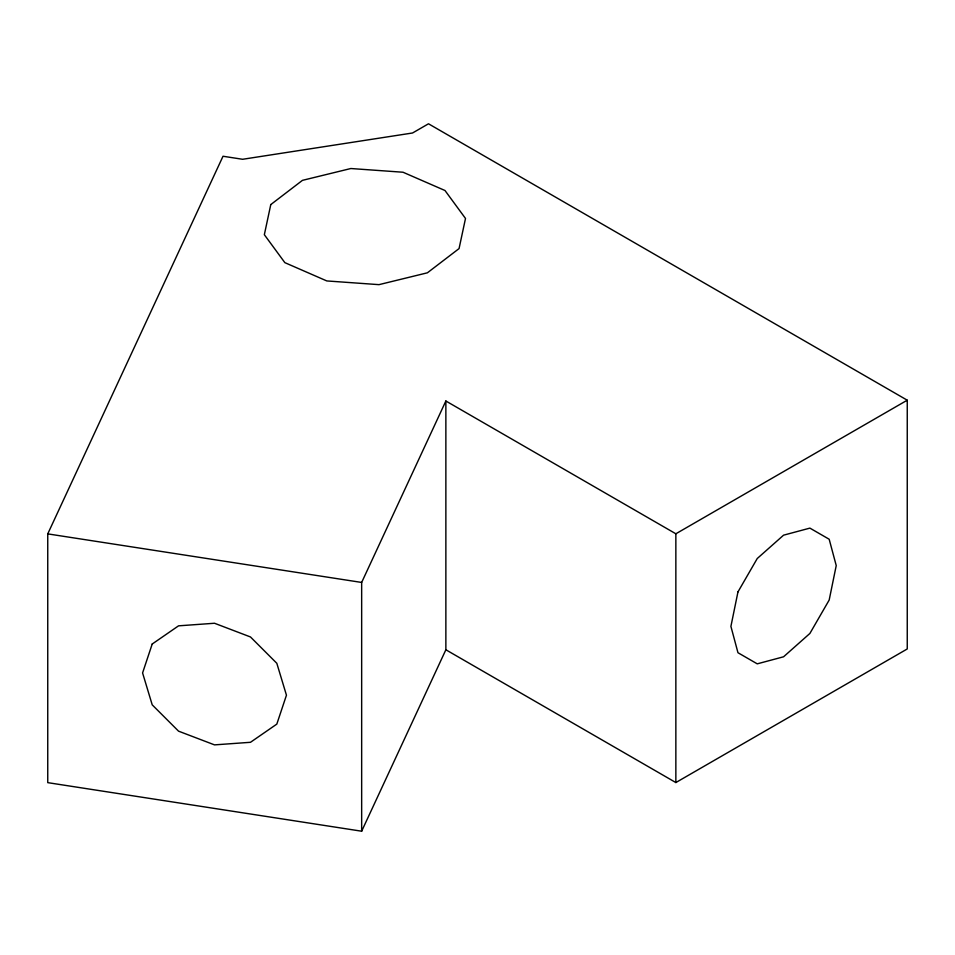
<?xml version="1.0" encoding="UTF-8"?>
<svg xmlns="http://www.w3.org/2000/svg" width="955" height="955" viewBox="0 0 955 955"><rect width="100%" height="100%" fill="white"/><g stroke="black" fill="none" stroke-linecap="round" stroke-linejoin="round"><path stroke-width="1.43" d="M445.866 649.77L361.659 831.208L47.75 782.646L47.75 533.881L223.016 156.25L242.63 159.282L412.536 132.996L428.497 123.792L907.25 400.193L907.25 648.958L675.854 782.551L445.866 649.77L445.866 401.005L675.854 533.785L907.25 400.193M361.659 831.208L361.659 582.443L445.866 401.005M47.75 533.881L361.659 582.443M675.854 533.785L675.854 782.551M737.964 591.909L730.909 626.385L737.964 652.719L757.243 663.844L783.577 656.789L809.9 633.44L829.179 600.05L836.234 565.575L829.179 539.241L809.9 528.115L783.577 535.17L757.243 558.52L737.964 591.909M270.778 204.585L264.344 234.703L284.853 262.649L326.813 280.937L378.992 284.65L427.398 272.808L459.057 248.587L465.503 218.468L444.994 190.511L403.022 172.234L350.855 168.522L302.449 180.352L270.778 204.585M152.215 644.016L142.582 672.941L152.215 704.838L178.549 731.16L214.517 744.876L250.485 742.298L276.819 724.105L286.452 695.192L276.819 663.295L250.485 636.961L214.517 623.257L178.549 625.835L152.215 644.016"/></g></svg>
